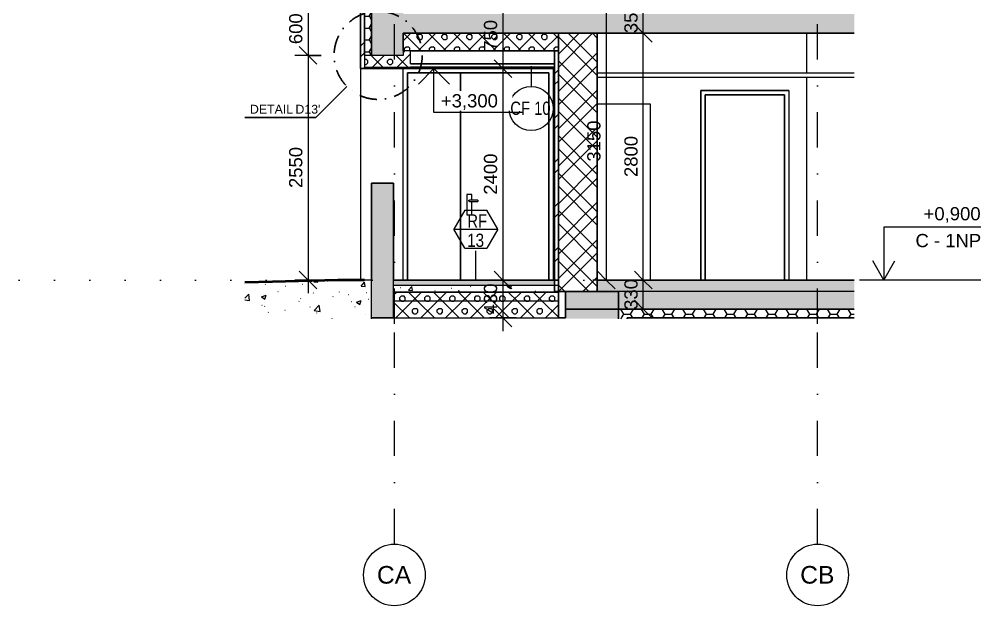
# Model space of a CAD drawing. Header units: millimetres. Extents: x -9657 to 178820, y -8645 to 72638.
# Drawn here: x 167915 to 178820, y -2797 to 3860 of the extents above; entities that cross this region are included whole.
import ezdxf

# ---------------------------------------------------------------- set-up
doc = ezdxf.new("R2010")
doc.units = ezdxf.units.MM
for name, pattern in [('HA_DashDot_10mm-S3mm', [1000, 400, -300, 0, -300]), ('HA_DashDot_4mm-S1mm', [400, 200, -100, 0, -100]), ('HA_Dot-S4mm', [400, 0, -400])]:
    doc.linetypes.add(name, pattern=pattern)
for name, color, linetype, lineweight in [('A-____-____-DIMS', 9, 'Continuous', 5), ('A-____-____-DIMS-100', 9, 'Continuous', 5), ('A-CLNG-____-IDEN', 9, 'Continuous', 9), ('A-CLNG-____-MCUT', 9, 'Continuous', 25), ('A-CLNG-____-OTLN', 9, 'Continuous', 9), ('A-CLNG-____-PATT', 9, 'Continuous', 25), ('A-DETL-____-OTLN', 9, 'Continuous', 25), ('A-DETL-____-THIN', 9, 'Continuous', 9), ('A-DETL-____-WIDE', 9, 'Continuous', 40), ('A-DETL-GENF-OTLN', 9, 'Continuous', 9), ('A-DOOR-____-OTLN', 9, 'Continuous', 9), ('A-DOOR-FRAM-OTLN', 9, 'Continuous', 9), ('A-FLOR-____-IDEN', 9, 'Continuous', 9), ('A-FLOR-____-MCUT', 9, 'Continuous', 25), ('A-FLOR-____-OTLN', 9, 'Continuous', 9), ('A-FLOR-____-OVHD', 9, 'HA_DashDot_4mm-S1mm', 25), ('A-FLOR-____-PATT', 9, 'Continuous', 25), ('A-FLOR-LEVL-OTLN', 9, 'Continuous', 9), ('A-WALL-____-MCUT', 9, 'Continuous', 25), ('A-WALL-____-OTLN', 9, 'Continuous', 9), ('A-WALL-____-PATT', 9, 'Continuous', 25), ('G-____-____-DIMS', 9, 'Continuous', 5), ('G-____-____-TEXT', 9, 'Continuous', 5), ('I-FURN-____-OTLN', 9, 'Continuous', 9), ('I-WALL-____-MCUT', 9, 'Continuous', 25), ('I-WALL-____-OTLN', 9, 'Continuous', 9), ('S-BEAM-____-MCUT', 9, 'Continuous', 25), ('S-BEAM-____-OTLN', 9, 'Continuous', 9), ('S-GRID-____-IDEN', 9, 'Continuous', 9), ('S-GRID-____-OTLN', 9, 'Continuous', 5)]:
    doc.layers.add(name, color=color, linetype=linetype, lineweight=lineweight)
doc.styles.add('Arial', font='arial.ttf', dxfattribs={"height": 200})
doc.styles.add('Arial Narrow', font='ARIALN.TTF', dxfattribs={"height": 150})
doc.styles.add('Arial_1', font='arial.ttf', dxfattribs={"height": 150})
doc.styles.add('Arial_2', font='arial.ttf', dxfattribs={"height": 100})
doc.styles.add('Arial_3', font='arial.ttf', dxfattribs={"width": 0.8, "height": 150})
doc.dimstyles.new('Inner_Dimensions_1', dxfattribs={"dimscale": 304.8, "dimtxt": 153.03891, "dimasz": 0.656168, "dimexe": 0.492126, "dimexo": 0.0625, "dimgap": 0.065617, "dimtad": 1, "dimdec": 0, "dimzin": 0, "dimdsep": 46, "dimtxsty": 'Arial_1', "dimblk1": 'OBLIQUE', "dimblk2": 'OBLIQUE', "dimsah": 1, "dimcen": 0.09, "dimdle": 0.492126, "dimazin": 0, "dimtfac": 1, "dimtdec": 4, "dimtix": 1, "dimtmove": 0, "dimatfit": 3, "dimfxl": 0.492126, "dimfxlon": 1, "dimtvp": 1, "dimtolj": 1, "dimtzin": 0, "dimlwd": 9, "dimlwe": 9, "dimarcsym": 2})
pattern_1 = [(45, (-4910.7, 1865.4), (-251.447, 251.447), []), (45, (-4910.7, 2246.4), (-251.447, 251.447), [])]
pattern_2 = [(45, (172731.95, 1865.4), (-141.421, 141.421), []), (0, (172957.29, 1931.64), (141.421, 141.421), [25, -257.843]), (45, (172982.3, 1931.64), (-141.421, 141.421), [25, -175]), (90, (172999.97, 1949.32), (-141.421, 141.421), [25, -257.843]), (135, (172999.97, 1974.32), (-141.421, -141.421), [25, -175]), (0, (172957.29, 1992), (141.421, 141.421), [25, -257.843]), (45, (172939.61, 1974.32), (-141.421, 141.421), [25, -175]), (90, (172939.61, 1949.32), (-141.421, 141.421), [25, -257.843]), (135, (172957.3, 1931.64), (-141.421, -141.421), [25, -175]), (135, (172924.8, 1865.4), (-141.421, -141.421), [])]
pattern_3 = [(50, (172661.24, 1865.4), (537.945, -47.064), [56.25, -618.75]), (355, (172661.24, 1865.4), (-104.06, 564.14), [45, -495]), (100.45, (172706.07, 1861.5), (433.89, 517.08), [47.805, -525.86]), (46.184, (172661.24, 2015.4), (800.43, -124.14), [84.38, -928.12]), (96.636, (172727.94, 2005.06), (701, 730.6), [71.7, -788.78]), (351.184, (172661.2, 2015.4), (701, 730.59), [67.5, -742.5]), (21, (172736.24, 1977.9), (447.68, -301.964), [56.25, -618.75]), (326, (172736.24, 1977.9), (182.49, 543.86), [45, -495]), (71.45, (172773.54, 1952.74), (630.17, 241.89), [47.805, -525.86]), (37.5, (172661.24, 1865.4), (9.12, 249.67), [3.353, -485.647, 3.353, -499.147, -496.875]), (37.5, (172661.24, 1865.4), (9.12, 249.67), [-991.5, 3.353, -493.52]), (7.5, (172661.24, 1865.4), (197.302, 295.81), [3.353, -283.147, 3.353, -474.397, -189.375]), (7.5, (172661.24, 1865.4), (197.302, 295.81), [-764.25, 3.353, -186.02]), (327.5, (172493.99, 1865.4), (400.367, -16.916), [3.353, -184.147, 3.353, -581.647, -776.25]), (327.5, (172493.99, 1865.4), (400.367, -16.916), [-772.5, 3.353, -772.897]), (317.5, (172419, 1865.4), (437.39, 75.08), [3.353, -240.397, 3.353, -385.147, -551.25]), (317.5, (172419, 1865.4), (437.39, 75.08), [-632.25, 3.35, -547.9])]
pattern_4 = [(0, (172661.24, 1865.4), (117.187, 67.658), [78.125, -156.25]), (120, (172661.24, 1865.4), (-117.18755, 67.6588), [78.125, -156.25]), (60, (172661.24, 1865.4), (-5e-05, 135.3159), [0, -156.25, 78.125, 0])]

# ---------------------------------------------------------------- blocks, each defined once
blk = doc.blocks.new('HA_DR_Single_Swing_Solid - In_BJ_900x2100_Vstup-2040226-ŘEZ 7-7 OBJEKT C')
at = {"layer": 'A-DOOR-____-OTLN', "color": 50}
for p, q in [((-977, 3000), (-1877, 3000)), ((-1877, 3000), (-1877, 900)), ((-977, 900), (-977, 3000))]:
    blk.add_line(p, q, dxfattribs=at)
at = {"layer": 'A-DOOR-FRAM-OTLN', "color": 50}
for p, q in [((-927, 3050), (-1927, 3050)), ((-1927, 3050), (-1927, 900)), ((-1877, 900), (-1877, 3000)), ((-1877, 3000), (-977, 3000)), ((-977, 3000), (-977, 900)), ((-927, 3050), (-927, 900))]:
    blk.add_line(p, q, dxfattribs=at)
blk = doc.blocks.new('HA_DR_Double_Swing_Solid_FrameButt - In_FAS_1600x2350_1000-1958729-ŘEZ 7-7 OBJEKT C')
at = {"layer": 'A-DOOR-____-OTLN', "color": 50}
for p, q in [((-5252, 3250), (-5252, 900)), ((-4652, 3250), (-5252, 3250)), ((-4652, 900), (-4652, 3250)), ((-3652, 3250), (-4652, 3250)), ((-4652, 3250), (-4652, 900)), ((-3652, 900), (-3652, 3250)), ((-4582, 1870), (-4582, 1640)), ((-4522, 1870), (-4582, 1870)), ((-4522, 1807), (-4522, 1870)), ((-4457, 1807), (-4552, 1807)), ((-4552, 1792), (-4457, 1792)), ((-4522, 1640), (-4522, 1793)), ((-4457, 1807), (-4457, 1800)), ((-4457, 1800), (-4457, 1792)), ((-4582, 1640), (-4522, 1640))]:
    blk.add_line(p, q, dxfattribs=at)
for points, knots in [([(-4559, 1800), (-4559, 1801), (-4559, 1802), (-4559, 1803), (-4558, 1804), (-4558, 1804), (-4557, 1805), (-4557, 1805), (-4556, 1806), (-4556, 1806), (-4555, 1807), (-4555, 1807), (-4554, 1807), (-4554, 1807), (-4553, 1807), (-4553, 1807), (-4552, 1807), (-4552, 1807), (-4552, 1807)], [0, 0, 0, 0, 0.0833333, 0.125, 0.1666667, 0.2083333, 0.2291667, 0.25, 0.2916667, 0.3333333, 0.3541667, 0.375, 0.3958333, 0.4166667, 0.4375, 0.4583333, 0.4791667, 0.5, 0.5, 0.5, 0.5]), ([(-4552, 1792), (-4552, 1792), (-4552, 1793), (-4553, 1793), (-4553, 1793), (-4554, 1793), (-4554, 1793), (-4555, 1793), (-4555, 1793), (-4556, 1794), (-4556, 1794), (-4556, 1794), (-4557, 1795), (-4557, 1795), (-4558, 1796), (-4558, 1796), (-4559, 1797), (-4559, 1798), (-4559, 1799), (-4559, 1800)], [0.5, 0.5, 0.5, 0.5, 0.5208333, 0.5416667, 0.5625, 0.5833333, 0.6041667, 0.625, 0.6458333, 0.6666667, 0.6875, 0.7083333, 0.75, 0.7708333, 0.7916667, 0.8333333, 0.875, 0.9166667, 1, 1, 1, 1])]:
    blk.add_open_spline(points, degree=3, knots=knots, dxfattribs=at)
at = {"layer": 'A-DOOR-FRAM-OTLN', "color": 50}
for p, q in [((-5252, 900), (-5252, 3250)), ((-5252, 3250), (-3652, 3250)), ((-3652, 3250), (-3652, 900))]:
    blk.add_line(p, q, dxfattribs=at)
blk = doc.blocks.new('NAB_Šatní_skříň_ADNS - 600x2000xšířka-1472233-ŘEZ 7-7 OBJEKT C')
at = {"layer": 'I-FURN-____-OTLN', "color": 50}
for p, q in [((-3102, 2900), (-2502, 2900)), ((-2502, 2900), (-2502, 900))]:
    blk.add_line(p, q, dxfattribs=at)
blk = doc.blocks.new('185-01_OBJEKT C_Central_rvt-4-ŘEZ 7-7 OBJEKT C')
at = {"layer": 'A-FLOR-____-PATT', "lineweight": 5}
h = blk.add_hatch(dxfattribs=at)
h.set_pattern_fill('FP_43', color=250, style=0, pattern_type=2)
h.set_pattern_definition([(0, (-4910.684, 1865.4), (117.187, 67.658), [78.125, -156.25]), (120, (-4910.684, 1865.4), (-117.1875, 67.6588), [78.125, -156.25]), (60, (-4910.684, 1865.4), (0.0005, 135.3168), [0, -156.25, 78.125, 0])])
h.paths.add_polyline_path([(-5662, 3450), (-5662, 4420), (-5742, 4420), (-5742, 3450), (-5719, 3450)])
at = {"layer": 'A-FLOR-____-PATT', "lineweight": 9}
for points in [[(-5640, 3450), (-5302, 3450), (-5302, 4420), (-5662, 4420), (-5662, 3450)], [(-1915, 3700), (-187, 3700), (-187, 3920), (-5302, 3920), (-5302, 3700), (-2779, 3700)], [(-727, 570), (-187, 570), (-187, 770), (-3102, 770), (-3462, 570), (-1051, 570)]]:
    blk.add_hatch(color=254, dxfattribs=at).paths.add_polyline_path(points)
at = {"layer": 'A-FLOR-____-PATT', "lineweight": 5}
h = blk.add_hatch(dxfattribs=at)
h.set_pattern_fill('FP_1', color=250, style=0, pattern_type=2)
h.set_pattern_definition([(45, (-4839.97, 1865.4), (-141.421, 141.421), []), (0, (-4614.63, 1931.64), (141.421, 141.421), [25, -257.843]), (45, (-4589.63, 1931.64), (-141.421, 141.421), [25, -175]), (90, (-4571.95, 1949.32), (-141.421, 141.421), [25, -257.843]), (135, (-4571.95, 1974.32), (-141.421, -141.421), [25, -175]), (0, (-4614.63, 1992), (141.421, 141.421), [25, -257.843]), (45, (-4632.3, 1974.32), (-141.421, 141.421), [25, -175]), (90, (-4632.31, 1949.32), (-141.421, 141.421), [25, -257.843]), (135, (-4614.63, 1931.64), (-141.421, -141.421), [25, -175]), (135, (-4647.13, 1865.4), (-141.421, -141.421), [])])
h.paths.add_polyline_path([(-3587, 3500), (-3542, 3500), (-3542, 3700), (-5302, 3700), (-5302, 3500), (-3643, 3500)])
blk.add_hatch(color=7, dxfattribs=at).paths.add_polyline_path([(-727, 770), (-187, 770), (-187, 900), (-3102, 900), (-3102, 770), (-1051, 770)])
at = {"layer": 'A-WALL-____-PATT', "lineweight": 5}
h = blk.add_hatch(dxfattribs=at)
h.set_pattern_fill('FP_6', color=250, style=0, pattern_type=2)
h.set_pattern_definition(pattern_1)
h.paths.add_polyline_path([(-5742, 3300), (-5742, 4950), (-5787, 4950), (-5787, 3300)])
h.paths.add_polyline_path([(-5787, 6450), (-5742, 6450), (-5742, 7821), (-5787, 7821), (-5787, 6604)])
h = blk.add_hatch(dxfattribs=at)
h.set_pattern_fill('FP_2', color=250, style=0, pattern_type=2)
h.set_pattern_definition([(45, (-4910.68, 1865.4), (-212.132, 212.132), []), (45, (-4760.68, 1865.4), (-212.132, 212.132), []), (315, (-4910.68, 1865.4), (212.132, 212.132), []), (315, (-4760.68, 1865.4), (212.132, 212.132), [])])
h.paths.add_polyline_path([(-3211, 770), (-3102, 770), (-3102, 3700), (-3542, 3700), (-3542, 770), (-3352, 770)])
h = blk.add_hatch(dxfattribs=at)
h.set_pattern_fill('FP_6', color=250, style=0, pattern_type=2)
h.set_pattern_definition(pattern_1)
h.paths.add_polyline_path([(-3542, 840), (-3542, 3500), (-3587, 3500), (-3587, 840), (-3576, 840)])
at = {"layer": 'A-CLNG-____-MCUT', "color": 50, "lineweight": 9}
for p, q in [((-5742, 3316), (-5742, 3300)), ((-3587, 3316), (-5218, 3316))]:
    blk.add_line(p, q, dxfattribs=at)
at = {"layer": 'A-CLNG-____-MCUT', "color": 10}
for p, q in [((-5742, 3300), (-3587, 3300)), ((-3587, 3352), (-5218, 3352)), ((-3587, 3300), (-3587, 3352))]:
    blk.add_line(p, q, dxfattribs=at)
at = {"layer": 'A-CLNG-____-OTLN', "color": 50}
for p, q in [((-3102, 3252), (-187, 3252)), ((-187, 3200), (-3102, 3200))]:
    blk.add_line(p, q, dxfattribs=at)
at = {"layer": 'A-FLOR-____-MCUT', "color": 50, "lineweight": 9}
for p, q in [((-5302, 3700), (-3542, 3700)), ((-3542, 3700), (-5302, 3700)), ((-3542, 3700), (-3102, 3700)), ((-3542, 3500), (-3542, 3700)), ((-3587, 3500), (-3542, 3500)), ((-3102, 900), (-3102, 770)), ((-3102, 770), (-3462, 770)), ((-187, 770), (-3102, 770))]:
    blk.add_line(p, q, dxfattribs=at)
at = {"layer": 'A-FLOR-____-MCUT', "color": 10}
for p, q in [((-5302, 3700), (-5302, 3500)), ((-5302, 3500), (-5302, 3700)), ((-3102, 3700), (-187, 3700)), ((-5218, 3500), (-3587, 3500)), ((-187, 900), (-3102, 900)), ((-3462, 770), (-3462, 570)), ((-3462, 570), (-187, 570))]:
    blk.add_line(p, q, dxfattribs=at)
at = {"layer": 'A-FLOR-____-OTLN', "color": 50}
for p, q in [((-5742, 4420), (-5742, 3450)), ((-5662, 4420), (-5662, 3450)), ((-5662, 3450), (-5662, 4420))]:
    blk.add_line(p, q, dxfattribs=at)
at = {"layer": 'A-WALL-____-MCUT', "color": 10}
for p, q in [((-5787, 4950), (-5787, 3300)), ((-3102, 900), (-3102, 3700)), ((-3587, 3500), (-3587, 770)), ((-5787, 3300), (-5742, 3300)), ((-3587, 770), (-3542, 770)), ((-3542, 770), (-3462, 770))]:
    blk.add_line(p, q, dxfattribs=at)
at = {"layer": 'A-WALL-____-MCUT', "color": 50, "lineweight": 9}
for p, q in [((-3102, 3700), (-3542, 3700)), ((-3542, 3700), (-3542, 3500)), ((-3542, 3500), (-3587, 3500)), ((-3542, 3500), (-3542, 770)), ((-3542, 770), (-3542, 3500)), ((-5742, 3300), (-5742, 3316)), ((-3102, 770), (-3102, 900)), ((-3462, 770), (-3102, 770))]:
    blk.add_line(p, q, dxfattribs=at)
at = {"layer": 'A-WALL-____-OTLN', "color": 50}
for p, q in [((-5742, 3450), (-5742, 4420)), ((-5787, 3300), (-5787, 900)), ((-5302, 900), (-5302, 3300)), ((-3602, 3300), (-3602, 900))]:
    blk.add_line(p, q, dxfattribs=at)
at = {"layer": 'I-WALL-____-OTLN', "color": 50}
for p, q in [((-727, 3700), (-727, 3252)), ((-727, 3200), (-727, 900)), ((-1927, 900), (-1927, 3050)), ((-1927, 3050), (-927, 3050)), ((-927, 3050), (-927, 900))]:
    blk.add_line(p, q, dxfattribs=at)
at = {"layer": 'A-DOOR-____-OTLN', "color": 50, "lineweight": 9}
for name in ['HA_DR_Double_Swing_Solid_FrameButt - In_FAS_1600x2350_1000-1958729-ŘEZ 7-7 OBJEKT C', 'HA_DR_Single_Swing_Solid - In_BJ_900x2100_Vstup-2040226-ŘEZ 7-7 OBJEKT C']:
    blk.add_blockref(name, (0, 0), dxfattribs=at)
at = {"layer": 'I-FURN-____-OTLN', "color": 50, "lineweight": 9}
blk.add_blockref('NAB_Šatní_skříň_ADNS - 600x2000xšířka-1472233-ŘEZ 7-7 OBJEKT C', (0, 0), dxfattribs=at)
blk = doc.blocks.new('Grid - Radius 3_5mm-353793-ŘEZ 7-7 OBJEKT C')
at = {"layer": 'S-GRID-____-IDEN'}
blk.add_circle((-602, -2447), 350, dxfattribs=at)
blk = doc.blocks.new('Level - Generic Level-367061-ŘEZ 7-7 OBJEKT C')
at = {"layer": 'A-FLOR-LEVL-OTLN'}
for p, q in [((1248, 1500), (148, 1500)), ((148, 1500), (148, 900)), ((148, 900), (23, 1117)), ((148, 900), (273, 1117)), ((1248, 900), (-127, 900))]:
    blk.add_line(p, q, dxfattribs=at)
blk = doc.blocks.new('DIMBLOCK128-ŘEZ 7-7 OBJEKT C')
at = {"layer": 'A-____-____-DIMS-100', "lineweight": 9}
for p, q in [((174992, 900), (174892, 1000)), ((174842, 900), (175142, 900)), ((174992, 900), (174842, 900)), ((174992, 570), (174992, 900)), ((174992, 900), (175092, 800)), ((174992, 570), (174892, 670)), ((174842, 570), (175142, 570)), ((174992, 570), (174842, 570)), ((174992, 570), (175092, 470))]:
    blk.add_line(p, q, dxfattribs=at)
at = {"layer": 'A-____-____-DIMS-100', "color": 0, "lineweight": 9, "insert": (174778, 562), "char_height": 150, "width": 415.32, "attachment_point": 1, "rotation": 90, "line_spacing_factor": 0.941778, "style": 'Arial_1'}
blk.add_mtext('330', dxfattribs=at)
blk = doc.blocks.new('_Oblique')
at = {"color": 0, "linetype": 'ByBlock', "lineweight": -2}
blk.add_line((-0.5, -0.5), (0.5, 0.5), dxfattribs=at)
blk = doc.blocks.new('DIMBLOCK129-ŘEZ 7-7 OBJEKT C')
at = {"layer": 'A-____-____-DIMS-100', "lineweight": 9}
for p, q in [((174992, 3700), (174892, 3800)), ((174842, 3700), (175142, 3700)), ((174992, 3700), (174842, 3700)), ((174992, 900), (174992, 3700)), ((174992, 3700), (175092, 3600)), ((174992, 900), (174892, 1000)), ((174842, 900), (175142, 900)), ((174992, 900), (174842, 900)), ((174992, 900), (175092, 800))]:
    blk.add_line(p, q, dxfattribs=at)
at = {"layer": 'A-____-____-DIMS-100', "color": 0, "lineweight": 9, "insert": (174778, 2069), "char_height": 150, "width": 553.77, "attachment_point": 1, "rotation": 90, "line_spacing_factor": 0.941778, "style": 'Arial_1'}
blk.add_mtext('2800', dxfattribs=at)
blk = doc.blocks.new('DIMBLOCK130-ŘEZ 7-7 OBJEKT C')
at = {"layer": 'A-____-____-DIMS-100', "lineweight": 9}
for p, q in [((174992, 4050), (174892, 4150)), ((174842, 4050), (175142, 4050)), ((174992, 4050), (174842, 4050)), ((174992, 3700), (174992, 4050)), ((174992, 4050), (175092, 3950)), ((174992, 3700), (174892, 3800)), ((174842, 3700), (175142, 3700)), ((174992, 3700), (174842, 3700)), ((174992, 3700), (175092, 3600))]:
    blk.add_line(p, q, dxfattribs=at)
at = {"layer": 'A-____-____-DIMS-100', "color": 0, "lineweight": 9, "insert": (174778, 3702), "char_height": 150, "width": 415.32, "attachment_point": 1, "rotation": 90, "line_spacing_factor": 0.941778, "style": 'Arial_1'}
blk.add_mtext('350', dxfattribs=at)
blk = doc.blocks.new('DIMBLOCK134-ŘEZ 7-7 OBJEKT C')
at = {"layer": 'A-____-____-DIMS-100', "lineweight": 9}
for p, q in [((174572, 4050), (174472, 4150)), ((174722, 4050), (174422, 4050)), ((174572, 4050), (174572, 900)), ((174572, 4050), (174672, 3950)), ((174572, 4050), (174722, 4050)), ((174572, 900), (174472, 1000)), ((174722, 900), (174422, 900)), ((174572, 900), (174672, 800)), ((174572, 900), (174722, 900))]:
    blk.add_line(p, q, dxfattribs=at)
at = {"layer": 'A-____-____-DIMS-100', "color": 0, "lineweight": 9, "insert": (174357, 2244), "char_height": 150, "width": 553.77, "attachment_point": 1, "rotation": 90, "line_spacing_factor": 0.941778, "style": 'Arial_1'}
blk.add_mtext('3150', dxfattribs=at)
blk = doc.blocks.new('DIMBLOCK142-ŘEZ 7-7 OBJEKT C')
at = {"layer": 'A-____-____-DIMS-100', "lineweight": 9}
for p, q in [((171191, 4050), (171091, 4150)), ((171341, 4050), (171041, 4050)), ((171191, 4050), (171191, 3450)), ((171191, 4050), (171291, 3950)), ((171191, 4050), (171341, 4050)), ((171191, 3450), (171091, 3550)), ((171341, 3450), (171041, 3450)), ((171191, 3450), (171291, 3350)), ((171191, 3450), (171341, 3450))]:
    blk.add_line(p, q, dxfattribs=at)
at = {"layer": 'A-____-____-DIMS-100', "color": 0, "lineweight": 9, "insert": (170976, 3577), "char_height": 150, "width": 415.32, "attachment_point": 1, "rotation": 90, "line_spacing_factor": 0.941778, "style": 'Arial_1'}
blk.add_mtext('600', dxfattribs=at)
blk = doc.blocks.new('DIMBLOCK143-ŘEZ 7-7 OBJEKT C')
at = {"layer": 'A-____-____-DIMS-100', "lineweight": 9}
for p, q in [((171191, 3450), (171091, 3550)), ((171341, 3450), (171041, 3450)), ((171191, 3450), (171191, 750)), ((171191, 3450), (171291, 3350)), ((171191, 3450), (171341, 3450)), ((171191, 900), (171091, 1000)), ((171341, 900), (171041, 900)), ((171191, 900), (171291, 800)), ((171191, 900), (171341, 900))]:
    blk.add_line(p, q, dxfattribs=at)
at = {"layer": 'A-____-____-DIMS-100', "color": 0, "lineweight": 9, "insert": (170976, 1944), "char_height": 150, "width": 553.77, "attachment_point": 1, "rotation": 90, "line_spacing_factor": 0.941778, "style": 'Arial_1'}
blk.add_mtext('2550', dxfattribs=at)
blk = doc.blocks.new('HA_Tag_Ceiling - Group _ Type Mark-1822524-ŘEZ 7-7 OBJEKT C')
at = {"layer": 'A-CLNG-____-IDEN'}
blk.add_line((-4101, 2847), (-4086, 2933), dxfattribs=at)
blk.add_circle((-3851, 2847), 250, dxfattribs=at)
blk = doc.blocks.new('Spot Elevations - Flipped-794089-ŘEZ 7-7 OBJEKT C')
at = {"layer": 'G-____-____-DIMS', "lineweight": 9}
for p, q in [((-5129, 3123), (-4953, 3300)), ((-4953, 3300), (-4776, 3123)), ((-4953, 2800), (-4953, 3300)), ((-3953, 2800), (-4953, 2800))]:
    blk.add_line(p, q, dxfattribs=at)
blk = doc.blocks.new('DIMBLOCK144-ŘEZ 7-7 OBJEKT C')
at = {"layer": 'A-____-____-DIMS-100', "lineweight": 9}
for p, q in [((173400, 4050), (173300, 4150)), ((173400, 4200), (173400, 3300)), ((173550, 4050), (173250, 4050)), ((173400, 4050), (173500, 3950)), ((173400, 4050), (173550, 4050)), ((173400, 3300), (173300, 3400)), ((173550, 3300), (173250, 3300)), ((173400, 3300), (173500, 3200)), ((173400, 3300), (173550, 3300))]:
    blk.add_line(p, q, dxfattribs=at)
at = {"layer": 'A-____-____-DIMS-100', "color": 0, "lineweight": 9, "insert": (173185, 3502), "char_height": 150, "width": 415.32, "attachment_point": 1, "rotation": 90, "line_spacing_factor": 0.941778, "style": 'Arial_1'}
blk.add_mtext('750', dxfattribs=at)
blk = doc.blocks.new('DIMBLOCK145-ŘEZ 7-7 OBJEKT C')
at = {"layer": 'A-____-____-DIMS-100', "lineweight": 9}
for p, q in [((173400, 3300), (173300, 3400)), ((173550, 3300), (173250, 3300)), ((173400, 3300), (173400, 900)), ((173400, 3300), (173500, 3200)), ((173400, 3300), (173550, 3300)), ((173400, 900), (173300, 1000)), ((173550, 900), (173250, 900)), ((173400, 900), (173500, 800)), ((173400, 900), (173550, 900))]:
    blk.add_line(p, q, dxfattribs=at)
at = {"layer": 'A-____-____-DIMS-100', "color": 0, "lineweight": 9, "insert": (173185, 1869), "char_height": 150, "width": 553.77, "attachment_point": 1, "rotation": 90, "line_spacing_factor": 0.941778, "style": 'Arial_1'}
blk.add_mtext('2400', dxfattribs=at)
blk = doc.blocks.new('DIMBLOCK146-ŘEZ 7-7 OBJEKT C')
at = {"layer": 'A-____-____-DIMS-100', "lineweight": 9}
for p, q in [((173400, 900), (173300, 1000)), ((173550, 900), (173250, 900)), ((173400, 900), (173400, 320)), ((173400, 900), (173500, 800)), ((173400, 900), (173550, 900)), ((173400, 470), (173300, 570)), ((173550, 470), (173250, 470)), ((173400, 470), (173500, 370)), ((173400, 470), (173550, 470))]:
    blk.add_line(p, q, dxfattribs=at)
at = {"layer": 'A-____-____-DIMS-100', "color": 0, "lineweight": 9, "insert": (173185, 512), "char_height": 150, "width": 415.32, "attachment_point": 1, "rotation": 90, "line_spacing_factor": 0.941778, "style": 'Arial_1'}
blk.add_mtext('430', dxfattribs=at)
blk = doc.blocks.new('N_Floor Tag - Standard-1821837-ŘEZ 7-7 OBJEKT C')
at = {"layer": 'A-FLOR-____-IDEN'}
for p, q in [((-4602, 1694), (-4727, 1477)), ((-4602, 1694), (-4352, 1694)), ((-4227, 1477), (-4352, 1694)), ((-4602, 1261), (-4727, 1477)), ((-4727, 1477), (-4227, 1477)), ((-4227, 1477), (-4352, 1261)), ((-4602, 1261), (-4352, 1261))]:
    blk.add_line(p, q, dxfattribs=at)
at = {"layer": 'A-FLOR-____-IDEN', "lineweight": 5, "insert": (-4575, 1646), "char_height": 150, "width": 275.78, "attachment_point": 1, "style": 'Arial_3'}
blk.add_mtext('RF', dxfattribs=at)

msp = doc.modelspace()

# ---------------------------------------------------------------- hatches: boundary and pattern name
at = {"layer": 'A-CLNG-____-PATT', "lineweight": 5}
h = msp.add_hatch(dxfattribs=at)
h.set_pattern_fill('FP_19', color=256, style=0, pattern_type=2)
h.set_pattern_definition(pattern_4)
h.paths.add_polyline_path([(176520.9, 470), (177384.8, 470), (177384.8, 570), (174710.1, 570), (174710.1, 470), (176265.1, 470)])
at = {"layer": 'A-DETL-GENF-OTLN', "lineweight": 5}
h = msp.add_hatch(dxfattribs=at)
h.set_pattern_fill('FP_1', color=250, style=0, pattern_type=2)
h.set_pattern_definition(pattern_2)
h.paths.add_polyline_path([(172273.1, 3316), (172354.1, 3316), (172354.1, 3500), (172270.1, 3500), (172270.1, 3450), (171830.1, 3450), (171830.1, 3316), (172270.1, 3316)])
h = msp.add_hatch(dxfattribs=at)
h.set_pattern_fill('FP_13', color=8, style=0, pattern_type=2)
h.set_pattern_definition(pattern_3)
h.paths.add_polyline_path([(171902.9, 461.6), (171910.1, 461.6), (171910.1, 900), (171530.1, 900), (170474, 873.4), (170474, 461.6), (171840, 461.6)])
at = {"layer": 'A-FLOR-____-PATT', "lineweight": 5}
for points in [[(173977.1, 840), (173985.1, 840), (173985.1, 900), (172160.1, 900), (172160.1, 840), (173929.4, 840)], [(172191.9, 760), (174030.1, 760), (174030.1, 764), (172160.1, 764), (172160.1, 760)]]:
    msp.add_hatch(color=256, dxfattribs=at).paths.add_polyline_path(points)
h = msp.add_hatch(dxfattribs=at)
h.set_pattern_fill('FP_13', color=256, style=0, pattern_type=2)
h.set_pattern_definition(pattern_3)
h.paths.add_polyline_path([(174007.7, 764), (174030.1, 764), (174030.1, 840), (172160.1, 840), (172160.1, 764), (173992.7, 764)])
h = msp.add_hatch(dxfattribs=at)
h.set_pattern_fill('FP_1', color=256, style=0, pattern_type=2)
h.set_pattern_definition(pattern_2)
h.paths.add_polyline_path([(173954.1, 660), (174030.1, 660), (174030.1, 760), (172160.1, 760), (172160.1, 660), (173929.4, 660)])
h = msp.add_hatch(dxfattribs=at)
h.set_pattern_fill('FP_1', color=256, style=0, pattern_type=2)
h.set_pattern_definition(pattern_2)
h.paths.add_polyline_path([(172920.1, 470), (174030.1, 470), (174030.1, 660), (172160.1, 660), (172160.1, 470), (172908.1, 470)])
at = {"layer": 'A-FLOR-____-PATT', "lineweight": 9}
msp.add_hatch(color=256, dxfattribs=at).paths.add_polyline_path([(174033.5, 461.6), (174110.1, 461.6), (174110.1, 470), (171910.1, 470), (171910.1, 461.6), (174030.1, 461.6)])
at = {"layer": 'A-WALL-____-PATT', "lineweight": 9}
msp.add_hatch(color=256, dxfattribs=at).paths.add_polyline_path([(172160.1, 470), (172160.1, 2000), (171910.1, 2000), (171910.1, 470)])
at = {"layer": 'A-WALL-____-PATT', "lineweight": 5}
h = msp.add_hatch(dxfattribs=at)
h.set_pattern_fill('FP_19', color=256, style=0, pattern_type=2)
h.set_pattern_definition(pattern_4)
h.paths.add_polyline_path([(174793.2, 461.6), (174810.1, 461.6), (174810.1, 470), (174710.1, 470), (174710.1, 461.6), (174761.5, 461.6)])
at = {"layer": 'S-BEAM-____-OTLN', "lineweight": 5}
h = msp.add_hatch(color=256, dxfattribs=at)
h.paths.add_polyline_path([(174110.1, 570), (174470.1, 770), (174110.1, 770)])
h.paths.add_polyline_path([(174361.3, 461.6), (174710.1, 461.6), (174710.1, 570), (174110.1, 570), (174110.1, 461.6)])

# ---------------------------------------------------------------- linework, layer by layer
at = {"layer": 'A-CLNG-____-IDEN'}
msp.add_line((173720.7, 3326), (173720.7, 3097.5), dxfattribs=at)
at = {"layer": 'A-CLNG-____-MCUT'}
for p, q in [((177384.8, 570), (174710.1, 570)), ((174810.1, 470), (177384.8, 470))]:
    msp.add_line(p, q, dxfattribs=at)
at = {"layer": 'A-CLNG-____-OTLN'}
msp.add_line((174710.1, 570), (174710.1, 470), dxfattribs=at)
at = {"layer": 'A-DETL-____-OTLN'}
for p, q in [((171632.3, 3096.4), (171278.8, 2742.9)), ((171278.8, 2742.9), (170474, 2742.9))]:
    msp.add_line(p, q, dxfattribs=at)
at = {"layer": 'A-DETL-____-THIN'}
for p, q in [((172354.1, 3500), (172270.1, 3500)), ((172270.1, 3500), (172270.1, 3450)), ((172354.1, 3352), (172354.1, 3500)), ((171830.1, 3450), (171830.1, 3316)), ((172270.1, 3450), (171830.1, 3450)), ((171830.1, 3316), (172354.1, 3316)), ((171910.1, 900), (171830.1, 900)), ((171910.1, 461.6), (171910.1, 900))]:
    msp.add_line(p, q, dxfattribs=at)
at = {"layer": 'A-DETL-____-WIDE'}
for p, q in [((170788.2, 881.6), (170474, 873.4)), ((171530.1, 900), (170788.2, 881.6)), ((171830.1, 900), (171530.1, 900))]:
    msp.add_line(p, q, dxfattribs=at)
at = {"layer": 'A-FLOR-____-IDEN'}
msp.add_line((173095.1, 900), (173095.1, 1229.9), dxfattribs=at)
at = {"layer": 'A-FLOR-____-MCUT'}
for p, q in [((174030.1, 900), (172160.1, 900)), ((174030.1, 470), (174030.1, 900)), ((174110.1, 470), (174030.1, 470))]:
    msp.add_line(p, q, dxfattribs=at)
at = {"layer": 'A-FLOR-____-MCUT', "lineweight": 9}
for p, q in [((174030.1, 840), (172160.1, 840)), ((174030.1, 764), (172160.1, 764)), ((174030.1, 760), (172160.1, 760)), ((174030.1, 660), (172160.1, 660)), ((172160.1, 470), (174030.1, 470))]:
    msp.add_line(p, q, dxfattribs=at)
at = {"layer": 'A-FLOR-____-OVHD'}
msp.add_circle((171985.9, 3450), 500, dxfattribs=at)
at = {"layer": 'A-FLOR-LEVL-OTLN', "linetype": 'HA_Dot-S4mm', "lineweight": 5}
msp.add_line((167915.1, 900), (177720.2, 900), dxfattribs=at)
at = {"layer": 'A-WALL-____-MCUT'}
for p, q in [((172160.1, 2000), (171910.1, 2000)), ((171910.1, 2000), (171910.1, 900)), ((172160.1, 900), (172160.1, 2000)), ((171910.1, 470), (172160.1, 470))]:
    msp.add_line(p, q, dxfattribs=at)
at = {"layer": 'A-WALL-____-MCUT', "lineweight": 9}
msp.add_line((172160.1, 470), (172160.1, 900), dxfattribs=at)
at = {"layer": 'I-WALL-____-MCUT'}
msp.add_line((174810.1, 461.6), (174810.1, 470), dxfattribs=at)
at = {"layer": 'I-WALL-____-OTLN'}
msp.add_line((174710.1, 470), (174710.1, 461.6), dxfattribs=at)
at = {"layer": 'S-BEAM-____-MCUT'}
for p, q in [((174710.1, 770), (174110.1, 770)), ((174110.1, 770), (174110.1, 470)), ((174710.1, 570), (174710.1, 770))]:
    msp.add_line(p, q, dxfattribs=at)
at = {"layer": 'S-BEAM-____-OTLN'}
for p, q in [((174710.1, 470), (174710.1, 570)), ((174710.1, 461.6), (174710.1, 470))]:
    msp.add_line(p, q, dxfattribs=at)
at = {"layer": 'S-GRID-____-OTLN', "linetype": 'HA_DashDot_10mm-S3mm', "lineweight": 9}
for p, q in [((172170.1, 403.4), (172170.1, 13623.5)), ((176970.1, 403.4), (176970.1, 13623.5)), ((172170.1, -2096.6), (172170.1, 403.4)), ((176970.1, -2096.6), (176970.1, 403.4))]:
    msp.add_line(p, q, dxfattribs=at)

# ---------------------------------------------------------------- block references
at = {"lineweight": 5}
msp.add_blockref('185-01_OBJEKT C_Central_rvt-4-ŘEZ 7-7 OBJEKT C', (177571.9, 0), dxfattribs=at)
at = {"layer": 'A-CLNG-____-IDEN'}
msp.add_blockref('HA_Tag_Ceiling - Group _ Type Mark-1822524-ŘEZ 7-7 OBJEKT C', (177571.9, 0), dxfattribs=at)
at = {"layer": 'A-FLOR-____-IDEN', "lineweight": 5}
msp.add_blockref('N_Floor Tag - Standard-1821837-ŘEZ 7-7 OBJEKT C', (177571.9, 0), dxfattribs=at)
at = {"layer": 'A-FLOR-LEVL-OTLN'}
msp.add_blockref('Level - Generic Level-367061-ŘEZ 7-7 OBJEKT C', (177571.9, 0), dxfattribs=at)
at = {"layer": 'G-____-____-DIMS', "lineweight": 9}
msp.add_blockref('Spot Elevations - Flipped-794089-ŘEZ 7-7 OBJEKT C', (177571.9, 0), dxfattribs=at)
at = {"layer": 'S-GRID-____-IDEN'}
for p in [(172771.9, 0), (177571.9, 0)]:
    msp.add_blockref('Grid - Radius 3_5mm-353793-ŘEZ 7-7 OBJEKT C', p, dxfattribs=at)

# ---------------------------------------------------------------- texts
at = {"layer": 'A-CLNG-____-IDEN', "lineweight": 5, "insert": (173484.7, 2924.7), "char_height": 150, "width": 564.388, "attachment_point": 1, "style": 'Arial_3'}
msp.add_mtext('CF 10', dxfattribs=at)
at = {"layer": 'A-FLOR-____-IDEN', "lineweight": 5, "insert": (172995.5, 1426.5), "char_height": 150, "width": 240.506, "attachment_point": 1, "style": 'Arial Narrow'}
msp.add_mtext('13', dxfattribs=at)
at = {"layer": 'A-FLOR-LEVL-OTLN', "lineweight": 5, "char_height": 150, "attachment_point": 1, "style": 'Arial_1'}
for s, insert, width in [('+0,900', (178171.7, 1727.7), 801.687), ('C - 1NP', (178079.7, 1423.1), 913.924)]:
    msp.add_mtext(s, dxfattribs=dict(at, insert=insert, width=width))
at = {"layer": 'G-____-____-TEXT', "color": 7, "lineweight": 9, "char_height": 100, "attachment_point": 1, "style": 'Arial_2'}
for s, insert, width in [('DETAIL ', (170532.2, 2888.9), 625.316), ("D13'", (171048.1, 2888.9), 344.726)]:
    msp.add_mtext(s, dxfattribs=dict(at, insert=insert, width=width))
at = {"layer": 'S-GRID-____-IDEN', "lineweight": 5, "char_height": 200, "width": 481.012, "attachment_point": 1, "style": 'Arial'}
for s, insert in [('CA', (171971.9, -2345.1)), ('CB', (176771.9, -2345.1))]:
    msp.add_mtext(s, dxfattribs=dict(at, insert=insert))

# ---------------------------------------------------------------- dimensions: what is measured, and where the dimension line sits
at = {"layer": 'A-____-____-DIMS', "lineweight": 9}
for base, p1, p2, override, picture, middle in [((171191.1, 3450), (171341.1, 4050), (171341.1, 3450), {"dimpost": '<>', "dimfxl": 600}, 'DIMBLOCK142-ŘEZ 7-7 OBJEKT C', (171094.6, 3750)), ((173399.9, 3300), (173549.9, 4050), (173549.9, 3300), {"dimpost": '<>', "dimfxl": 750}, 'DIMBLOCK144-ŘEZ 7-7 OBJEKT C', (173303.3, 3675)), ((174572.1, 900), (174722.1, 4050), (174722.1, 900), {"dimpost": '<>', "dimfxl": 3150}, 'DIMBLOCK134-ŘEZ 7-7 OBJEKT C', (174475.5, 2475)), ((174992.3, 4050), (174842.3, 3700), (174842.3, 4050), {"dimpost": '<>', "dimfxl": 350}, 'DIMBLOCK130-ŘEZ 7-7 OBJEKT C', (174895.7, 3875)), ((174992.3, 3700), (174842.3, 900), (174842.3, 3700), {"dimpost": '<>', "dimfxl": 2800}, 'DIMBLOCK129-ŘEZ 7-7 OBJEKT C', (174895.7, 2300)), ((171191.1, 900), (171341.1, 3450), (171341.1, 900), {"dimpost": '<>', "dimfxl": 2550}, 'DIMBLOCK143-ŘEZ 7-7 OBJEKT C', (171094.6, 2175)), ((173399.9, 470), (173549.9, 900), (173549.9, 470), {"dimpost": '<>', "dimfxl": 430}, 'DIMBLOCK146-ŘEZ 7-7 OBJEKT C', (173303.2, 685)), ((174992.3, 900), (174842.3, 570), (174842.3, 900), {"dimpost": '<>', "dimfxl": 330}, 'DIMBLOCK128-ŘEZ 7-7 OBJEKT C', (174895.7, 735))]:
    dim = msp.add_linear_dim(base=base, p1=p1, p2=p2, angle=90, dimstyle='Inner_Dimensions_1', override=override, dxfattribs=at)
    dim.commit()
    dim.dimension.update_dxf_attribs({"geometry": picture, "text_midpoint": middle})

# ---------------------------------------------------------------- next in the draw order: texts
at = {"layer": 'G-____-____-DIMS', "lineweight": 9, "insert": (172697.2, 3009.3), "char_height": 150, "width": 773.133, "attachment_point": 1, "line_spacing_factor": 0.941778, "style": 'Arial_1', "bg_fill": 3, "box_fill_scale": 1.25, "bg_fill_color": 256, "bg_fill_true_color": 13158600, "bg_fill_transparency": 0}
msp.add_mtext('+3,300', dxfattribs=at)

# ---------------------------------------------------------------- next in the draw order: dimensions: what is measured, and where the dimension line sits
at = {"layer": 'A-____-____-DIMS', "lineweight": 9}
dim = msp.add_linear_dim(base=(173399.9, 900), p1=(173549.9, 3300), p2=(173549.9, 900), angle=90, dimstyle='Inner_Dimensions_1', override={"dimpost": '<>', "dimfxl": 2400}, dxfattribs=at)
dim.commit()
dim.dimension.update_dxf_attribs({"geometry": 'DIMBLOCK145-ŘEZ 7-7 OBJEKT C', "text_midpoint": (173303.3, 2100)})

doc.saveas('drawing.dxf')
